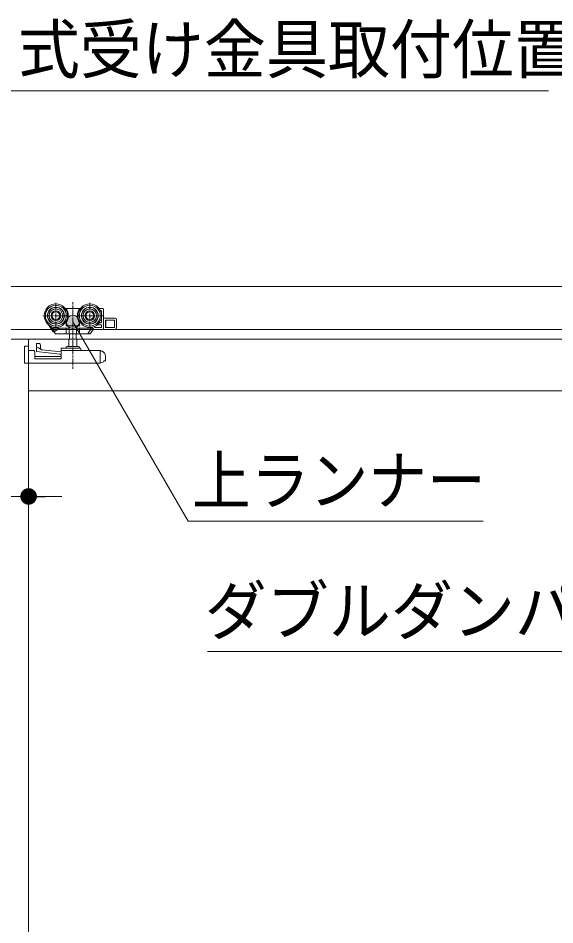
# Model space of a CAD drawing. Units: millimetres, scale not verified. Extents: x -6062 to 6062, y -3045 to 3045.
# Drawn here: x -3296 to -2884, y -89 to 606 of the extents above; entities that cross this region are included whole.
import ezdxf
from ezdxf.enums import TextEntityAlignment as Align

# ---------------------------------------------------------------- set-up
doc = ezdxf.new("R2010")
doc.units = ezdxf.units.MM
doc.header["$LTSCALE"] = 20
doc.header["$PDMODE"] = 32
doc.header["$PDSIZE"] = 10
doc.linetypes.add('USER3', pattern=[2.91, 1.76, -0.4, 0.35, -0.4])
for name, color, linetype, lineweight in [('0-0_2寸法-3', 7, 'Continuous', 15), ('0-2_0', 7, 'Continuous', 25), ('0-4_2寸法-2', 7, 'Continuous', 15), ('0-5_3一般', 7, 'Continuous', 15)]:
    doc.layers.add(name, color=color, linetype=linetype, lineweight=lineweight)
doc.layers.add('0-3_Defpoints', color=7, linetype='Continuous')
doc.styles.add('ＭＳ Ｐゴシック', font='')
doc.styles.get('ＭＳ Ｐゴシック').set_extended_font_data('MS PGothic')

# ---------------------------------------------------------------- blocks, each defined once
blk = doc.blocks.new('_Dot')
at = {"layer": '0-2_0'}
blk.add_line((-10, 0), (-20, 0), dxfattribs=at)
for points in [[(0, 0), (-10, 0), (-9.92, 1.25)], [(0, 0), (-9.92, -1.25), (-10, 0)], [(0, 0), (-9.92, 1.25), (-9.69, 2.49)], [(0, 0), (-9.69, -2.49), (-9.92, -1.25)], [(0, 0), (-9.69, 2.49), (-9.3, 3.68)], [(0, 0), (-9.3, -3.68), (-9.69, -2.49)], [(0, 0), (-9.3, 3.68), (-8.76, 4.82)], [(0, 0), (-8.76, -4.82), (-9.3, -3.68)], [(0, 0), (-8.76, 4.82), (-8.09, 5.88)], [(0, 0), (-8.09, -5.88), (-8.76, -4.82)], [(0, 0), (-8.09, 5.88), (-7.29, 6.85)], [(0, 0), (-7.29, -6.85), (-8.09, -5.88)], [(0, 0), (-7.29, 6.85), (-6.37, 7.71)], [(0, 0), (-6.37, -7.71), (-7.29, -6.85)], [(0, 0), (-6.37, 7.71), (-5.36, 8.44)], [(0, 0), (-5.36, -8.44), (-6.37, -7.71)], [(0, 0), (-5.36, 8.44), (-4.26, 9.05)], [(0, 0), (-4.26, -9.05), (-5.36, -8.44)], [(0, 0), (-4.26, 9.05), (-3.09, 9.51)], [(0, 0), (-3.09, -9.51), (-4.26, -9.05)], [(0, 0), (-3.09, 9.51), (-1.87, 9.82)], [(0, 0), (-1.87, -9.82), (-3.09, -9.51)], [(0, 0), (-1.87, 9.82), (-0.63, 9.98)], [(0, 0), (-0.63, -9.98), (-1.87, -9.82)], [(0, 0), (-0.63, 9.98), (0.63, 9.98)], [(0, 0), (0.63, -9.98), (-0.63, -9.98)], [(0, 0), (0.63, 9.98), (1.87, 9.82)], [(0, 0), (1.87, 9.82), (3.09, 9.51)], [(0, 0), (3.09, 9.51), (4.26, 9.05)], [(0, 0), (4.26, 9.05), (5.36, 8.44)], [(0, 0), (5.36, 8.44), (6.37, 7.71)], [(0, 0), (6.37, 7.71), (7.29, 6.85)], [(0, 0), (7.29, 6.85), (8.09, 5.88)], [(0, 0), (8.09, 5.88), (8.76, 4.82)], [(0, 0), (8.76, 4.82), (9.3, 3.68)], [(0, 0), (9.3, 3.68), (9.69, 2.49)], [(0, 0), (9.69, 2.49), (9.92, 1.25)], [(0, 0), (9.92, 1.25), (10, 0)], [(0, 0), (1.87, -9.82), (0.63, -9.98)], [(0, 0), (3.09, -9.51), (1.87, -9.82)], [(0, 0), (4.26, -9.05), (3.09, -9.51)], [(0, 0), (5.36, -8.44), (4.26, -9.05)], [(0, 0), (6.37, -7.71), (5.36, -8.44)], [(0, 0), (7.29, -6.85), (6.37, -7.71)], [(0, 0), (8.09, -5.88), (7.29, -6.85)], [(0, 0), (8.76, -4.82), (8.09, -5.88)], [(0, 0), (9.3, -3.68), (8.76, -4.82)], [(0, 0), (9.69, -2.49), (9.3, -3.68)], [(0, 0), (9.92, -1.25), (9.69, -2.49)], [(0, 0), (10, 0), (9.92, -1.25)]]:
    blk.add_solid(points, dxfattribs=at)
blk = doc.blocks.new('グループ-13')
at = {"layer": '0-5_3一般'}
for p, q in [((-48256.5, 8000), (-11896.5, 8000)), ((-46550, 8000), (-13770, 8000)), ((-29439.5, 7662), (-29422, 7662)), ((-29422, 7654.4), (-29422, 7659.3)), ((-29422, 7634.4), (-29422, 7654.4)), ((-29222, 7662), (-29204.5, 7662)), ((-29222, 7659.3), (-29222, 7654.4)), ((-29222, 7654.4), (-29222, 7634.4)), ((-28919.5, 7662), (-28862, 7662)), ((-28852, 7352), (-28852, 7652)), ((-28900.8, 7632), (-28894, 7632)), ((-28884, 7622), (-28884, 7578.7)), ((-28884, 7525.2), (-28884, 7452)), ((-28672, 7512), (-28832, 7512)), ((-29687.5, 7406.1), (-29691, 7403.9)), ((-29675.5, 7380.1), (-29691, 7403.9)), ((-29625.6, 7303.3), (-29675.5, 7380.1)), ((-29648.8, 7366.5), (-29665.8, 7392.7)), ((-29431.8, 7452.4), (-29432, 7452.5)), ((-29422, 7398), (-29432, 7398)), ((-29422, 7398), (-29422, 7449.5)), ((-29378.2, 7372), (-29378.2, 7282)), ((-29265.8, 7282), (-29265.8, 7372)), ((-29265.7, 7371.5), (-29265.8, 7372)), ((-29212, 7398), (-29222, 7398)), ((-29212.2, 7452.4), (-29212, 7452.5)), ((-29024.9, 7375.8), (-29027.4, 7372)), ((-28882, 7412), (-28948.9, 7412)), ((-28894, 7442), (-28919.5, 7442)), ((-28818.4, 7372), (-28818.4, 7482)), ((-28652, 7492), (-28652, 7362)), ((-13770, 7340), (-46550, 7340)), ((-29611.7, 7309.4), (-29648.8, 7366.5)), ((-29394, 7362), (-29640.4, 7362)), ((-29634, 7362), (-29600.8, 7310.9)), ((-29625.6, 7303.3), (-29613, 7311.4)), ((-29593.3, 7281.1), (-29611.7, 7309.4)), ((-29601.2, 7311.1), (-29600.8, 7310.9)), ((-29522.2, 7362), (-29600.8, 7310.9)), ((-29420, 7272), (-29576.6, 7272)), ((-29425.9, 7362), (-29425.9, 7282)), ((-29420.3, 7272), (-29420, 7272)), ((-29375.7, 7272), (-29420, 7272)), ((-29393.5, 7362), (-29394, 7362)), ((-29375.9, 7272.1), (-29375.7, 7272)), ((-29268.3, 7272), (-29375.7, 7272)), ((-29371.5, 7272), (-29371.5, 7190)), ((-29272.5, 7190), (-29272.5, 7272)), ((-29268.1, 7272.1), (-29268.3, 7272)), ((-29224, 7272), (-29268.3, 7272)), ((-29039.3, 7362), (-29250, 7362)), ((-29097.8, 7272), (-29224, 7272)), ((-29223.7, 7272), (-29224, 7272)), ((-29218.1, 7362), (-29218.1, 7282)), ((-29097.8, 7272), (-29092.3, 7272)), ((-29033.9, 7362), (-29085.8, 7282)), ((-29011.1, 7342), (-29053.6, 7276.5)), ((-29001.1, 7342), (-29023, 7342)), ((-28852, 7342), (-29001.1, 7342)), ((-28852, 7352), (-28852, 7342)), ((-28852, 7342), (-28672, 7342)), ((-30320, 7190), (-13760, 7190)), ((-30000, -39740), (-30000, 7190)), ((-30000, 7190), (-30000, -39740)), ((-29878, 7124.4), (-29878, 7124.4)), ((-29838, 7124.7), (-29877.6, 7124.7)), ((-29837.6, 7124.7), (-29838, 7124.7)), ((-29825.4, 7118.6), (-29825.7, 7119.2)), ((-29818, 7092), (-29818, 7040.2)), ((-29385, 7190), (-29385, 7080)), ((-29259, 7190), (-29385, 7190)), ((-29259, 7080), (-29259, 7190)), ((-30064, 7074), (-30064, 6860)), ((-30002, 7016), (-30002, 7086)), ((-29922, 7016), (-30002, 7016)), ((-29902, 6888), (-29902, 6996)), ((-29502, 7026), (-29502, 7046)), ((-29502, 7026), (-29502, 7006)), ((-29502, 6888), (-29502, 7006)), ((-29492, 7056), (-29375.3, 7056)), ((-29492, 7016), (-28903.8, 7016)), ((-29410, 7080), (-29234, 7080)), ((-29268.7, 7056), (-29375.3, 7056)), ((-29268.7, 7056), (-29212, 7056)), ((-29202, 7046), (-29202, 7026)), ((-28902, 7006.3), (-28902, 7006)), ((-28902, 7006), (-28902, 6826)), ((-28900.3, 7015.3), (-28892.5, 7012.4)), ((-28882.6, 7008.7), (-28892.5, 7012.4)), ((-28882.6, 7008.7), (-28873.9, 7005.4)), ((-30062, 6826), (-28902, 6826)), ((-29502, 6926), (-29902, 6926)), ((-29502, 6888), (-29902, 6888)), ((-28902, 6826), (-28882.6, 6833.3)), ((-28847.4, 6846.5), (-28882.6, 6833.3)), ((-28847.4, 6860), (-28847.4, 6846.5)), ((-30000, 6400), (-14080, 6400))]:
    blk.add_line(p, q, dxfattribs=at)
at = {"layer": '0-5_3一般', "linetype": 'USER3'}
for p, q in [((-29582, 7750), (-29582, 7354)), ((-29322, 7758.4), (-29322, 6738.4)), ((-29062, 7750), (-29062, 7354)), ((-29384, 7552), (-29780, 7552)), ((-28864, 7552), (-29260, 7552))]:
    blk.add_line(p, q, dxfattribs=at)
at = {"layer": '0-5_3一般'}
for points in [[(-29422, 7659.3), (-29422, 7662), (-29222, 7662), (-29222, 7659.3)], [(-29422, 7449.5), (-29422.3, 7449.6), (-29422.5, 7449.7), (-29422.8, 7449.7), (-29423, 7449.8), (-29423.3, 7449.9), (-29423.5, 7449.9), (-29423.8, 7450), (-29424, 7450.1), (-29424.3, 7450.2), (-29424.5, 7450.2), (-29424.8, 7450.3), (-29425, 7450.4), (-29425.3, 7450.5), (-29425.5, 7450.5), (-29425.8, 7450.6), (-29426, 7450.7), (-29426.3, 7450.8), (-29426.5, 7450.8), (-29426.8, 7450.9), (-29427, 7451), (-29427.3, 7451.1), (-29427.5, 7451.1), (-29427.8, 7451.2), (-29428, 7451.3), (-29428.3, 7451.4), (-29428.5, 7451.4), (-29428.8, 7451.5), (-29429, 7451.6), (-29429.3, 7451.7), (-29429.5, 7451.7), (-29429.8, 7451.8), (-29430, 7451.9), (-29430.3, 7452), (-29430.5, 7452), (-29430.8, 7452.1), (-29431, 7452.2), (-29431.3, 7452.3), (-29431.5, 7452.3), (-29431.8, 7452.4)], [(-29222, 7449.5), (-29222, 7398), (-29422, 7398)], [(-29378.2, 7372), (-29378.3, 7371.5), (-29378.4, 7371), (-29378.5, 7370.5), (-29378.6, 7370.1), (-29378.8, 7369.6), (-29378.9, 7369.2), (-29379.1, 7368.8), (-29379.3, 7368.4), (-29379.6, 7368), (-29379.8, 7367.6), (-29380.1, 7367.2), (-29380.4, 7366.9), (-29380.8, 7366.5), (-29381.1, 7366.2), (-29381.5, 7365.9), (-29381.9, 7365.6), (-29382.4, 7365.3), (-29382.8, 7365), (-29383.3, 7364.8), (-29383.8, 7364.5), (-29384.3, 7364.3), (-29384.8, 7364.1), (-29385.3, 7363.9), (-29385.9, 7363.7), (-29386.4, 7363.5), (-29386.9, 7363.3), (-29387.4, 7363.1), (-29387.9, 7363), (-29388.4, 7362.8), (-29388.9, 7362.7), (-29389.4, 7362.6), (-29389.9, 7362.5), (-29390.4, 7362.4), (-29391, 7362.3), (-29391.5, 7362.2), (-29392, 7362.1), (-29392.5, 7362.1), (-29393, 7362), (-29393.5, 7362)], [(-29250, 7362), (-29250.5, 7362), (-29251, 7362), (-29251.5, 7362.1), (-29252, 7362.1), (-29252.5, 7362.2), (-29253, 7362.3), (-29253.6, 7362.4), (-29254.1, 7362.5), (-29254.6, 7362.6), (-29255.1, 7362.7), (-29255.6, 7362.8), (-29256.1, 7363), (-29256.6, 7363.1), (-29257.1, 7363.3), (-29257.6, 7363.5), (-29258.1, 7363.7), (-29258.7, 7363.9), (-29259.2, 7364.1), (-29259.7, 7364.3), (-29260.2, 7364.5), (-29260.7, 7364.8), (-29261.2, 7365), (-29261.6, 7365.3), (-29262.1, 7365.6), (-29262.5, 7365.9), (-29262.9, 7366.2), (-29263.2, 7366.5), (-29263.6, 7366.9), (-29263.9, 7367.2), (-29264.2, 7367.6), (-29264.4, 7368), (-29264.7, 7368.4), (-29264.9, 7368.8), (-29265.1, 7369.2), (-29265.2, 7369.6), (-29265.4, 7370.1), (-29265.5, 7370.5), (-29265.6, 7371), (-29265.7, 7371.5)], [(-29222, 7449.5), (-29221.7, 7449.6), (-29221.5, 7449.7), (-29221.2, 7449.7), (-29221, 7449.8), (-29220.7, 7449.9), (-29220.5, 7449.9), (-29220.2, 7450), (-29220, 7450.1), (-29219.7, 7450.2), (-29219.5, 7450.2), (-29219.2, 7450.3), (-29219, 7450.4), (-29218.7, 7450.5), (-29218.5, 7450.5), (-29218.2, 7450.6), (-29218, 7450.7), (-29217.7, 7450.8), (-29217.5, 7450.8), (-29217.2, 7450.9), (-29217, 7451), (-29216.7, 7451.1), (-29216.5, 7451.1), (-29216.2, 7451.2), (-29216, 7451.3), (-29215.7, 7451.4), (-29215.5, 7451.4), (-29215.2, 7451.5), (-29215, 7451.6), (-29214.7, 7451.7), (-29214.5, 7451.7), (-29214.2, 7451.8), (-29214, 7451.9), (-29213.7, 7452), (-29213.5, 7452), (-29213.2, 7452.1), (-29213, 7452.2), (-29212.7, 7452.3), (-29212.5, 7452.3), (-29212.2, 7452.4)], [(-29011.1, 7352), (-29011.1, 7362), (-29033.9, 7362), (-29027.4, 7372)], [(-28978.2, 7392.7), (-28991.6, 7372), (-28882, 7372), (-28882, 7412)], [(-29611.7, 7309.4), (-29611.9, 7309.7), (-29612, 7310), (-29612.1, 7310.2), (-29612.2, 7310.5), (-29612.2, 7310.7), (-29612.2, 7311), (-29612.2, 7311.2), (-29612.2, 7311.4), (-29612.1, 7311.5), (-29612, 7311.7), (-29611.8, 7311.8), (-29611.6, 7312), (-29611.4, 7312.1), (-29611.1, 7312.2), (-29610.8, 7312.2), (-29610.5, 7312.3), (-29610.2, 7312.3), (-29609.8, 7312.4), (-29609.4, 7312.4), (-29608.9, 7312.4), (-29608.5, 7312.3), (-29608, 7312.3), (-29607.5, 7312.3), (-29607.1, 7312.2), (-29606.7, 7312.2), (-29606.2, 7312.1), (-29605.8, 7312.1), (-29605.4, 7312), (-29605, 7312), (-29604.6, 7311.9), (-29604.2, 7311.8), (-29603.8, 7311.8), (-29603.4, 7311.7), (-29603, 7311.6), (-29602.6, 7311.5), (-29602.2, 7311.4), (-29601.9, 7311.3), (-29601.5, 7311.2), (-29601.2, 7311.1)], [(-29425.9, 7282), (-29425.9, 7281.7), (-29425.9, 7281.3), (-29425.8, 7281), (-29425.8, 7280.7), (-29425.7, 7280.4), (-29425.7, 7280.1), (-29425.6, 7279.8), (-29425.6, 7279.4), (-29425.5, 7279.1), (-29425.4, 7278.8), (-29425.4, 7278.5), (-29425.3, 7278.2), (-29425.2, 7277.9), (-29425.1, 7277.6), (-29425, 7277.3), (-29424.9, 7276.9), (-29424.8, 7276.6), (-29424.7, 7276.3), (-29424.6, 7276), (-29424.4, 7275.7), (-29424.3, 7275.4), (-29424.2, 7275.1), (-29424, 7274.8), (-29423.8, 7274.6), (-29423.7, 7274.3), (-29423.5, 7274.1), (-29423.3, 7273.8), (-29423.1, 7273.6), (-29422.9, 7273.4), (-29422.7, 7273.2), (-29422.5, 7273), (-29422.2, 7272.9), (-29422, 7272.7), (-29421.7, 7272.6), (-29421.5, 7272.4), (-29421.2, 7272.3), (-29420.9, 7272.2), (-29420.6, 7272.1), (-29420.3, 7272)], [(-29378.2, 7282), (-29378.2, 7281.7), (-29378.2, 7281.4), (-29378.2, 7281.2), (-29378.2, 7280.9), (-29378.2, 7280.6), (-29378.2, 7280.3), (-29378.2, 7280.1), (-29378.2, 7279.8), (-29378.2, 7279.5), (-29378.2, 7279.2), (-29378.2, 7278.9), (-29378.2, 7278.7), (-29378.2, 7278.4), (-29378.2, 7278.1), (-29378.1, 7277.8), (-29378.1, 7277.5), (-29378.1, 7277.2), (-29378.1, 7276.9), (-29378.1, 7276.7), (-29378.1, 7276.4), (-29378.1, 7276.1), (-29378.1, 7275.8), (-29378, 7275.5), (-29378, 7275.3), (-29377.9, 7275), (-29377.9, 7274.7), (-29377.8, 7274.5), (-29377.7, 7274.3), (-29377.6, 7274), (-29377.5, 7273.8), (-29377.3, 7273.6), (-29377.2, 7273.4), (-29377, 7273.2), (-29376.9, 7273), (-29376.7, 7272.8), (-29376.5, 7272.6), (-29376.3, 7272.4), (-29376.1, 7272.3), (-29375.9, 7272.1)], [(-29265.8, 7282), (-29265.8, 7281.7), (-29265.8, 7281.4), (-29265.8, 7281.2), (-29265.8, 7280.9), (-29265.8, 7280.6), (-29265.8, 7280.3), (-29265.8, 7280.1), (-29265.8, 7279.8), (-29265.8, 7279.5), (-29265.8, 7279.2), (-29265.8, 7278.9), (-29265.8, 7278.7), (-29265.8, 7278.4), (-29265.8, 7278.1), (-29265.9, 7277.8), (-29265.9, 7277.5), (-29265.9, 7277.2), (-29265.9, 7276.9), (-29265.9, 7276.7), (-29265.9, 7276.4), (-29265.9, 7276.1), (-29265.9, 7275.8), (-29266, 7275.5), (-29266, 7275.3), (-29266.1, 7275), (-29266.1, 7274.7), (-29266.2, 7274.5), (-29266.3, 7274.3), (-29266.4, 7274), (-29266.5, 7273.8), (-29266.7, 7273.6), (-29266.8, 7273.4), (-29267, 7273.2), (-29267.1, 7273), (-29267.3, 7272.8), (-29267.5, 7272.6), (-29267.7, 7272.4), (-29267.9, 7272.3), (-29268.1, 7272.1)], [(-29218.1, 7282), (-29218.1, 7281.7), (-29218.1, 7281.3), (-29218.2, 7281), (-29218.2, 7280.7), (-29218.3, 7280.4), (-29218.3, 7280.1), (-29218.4, 7279.8), (-29218.4, 7279.4), (-29218.5, 7279.1), (-29218.6, 7278.8), (-29218.6, 7278.5), (-29218.7, 7278.2), (-29218.8, 7277.9), (-29218.9, 7277.6), (-29219, 7277.3), (-29219.1, 7276.9), (-29219.2, 7276.6), (-29219.3, 7276.3), (-29219.4, 7276), (-29219.6, 7275.7), (-29219.7, 7275.4), (-29219.8, 7275.1), (-29220, 7274.8), (-29220.2, 7274.6), (-29220.3, 7274.3), (-29220.5, 7274.1), (-29220.7, 7273.8), (-29220.9, 7273.6), (-29221.1, 7273.4), (-29221.3, 7273.2), (-29221.5, 7273), (-29221.8, 7272.9), (-29222, 7272.7), (-29222.3, 7272.6), (-29222.5, 7272.4), (-29222.8, 7272.3), (-29223.1, 7272.2), (-29223.4, 7272.1), (-29223.7, 7272)], [(-29062, 7272), (-29092.3, 7272), (-29085.8, 7282)], [(-46560, -39740), (-46560, 7190), (-30000, 7190)], [(-29877.6, 7124.7), (-29877.7, 7124.7), (-29877.7, 7124.7), (-29877.7, 7124.7), (-29877.7, 7124.7), (-29877.7, 7124.7), (-29877.7, 7124.7), (-29877.7, 7124.7), (-29877.7, 7124.7), (-29877.8, 7124.7), (-29877.8, 7124.7), (-29877.8, 7124.7), (-29877.8, 7124.6), (-29877.8, 7124.6), (-29877.8, 7124.6), (-29877.8, 7124.6), (-29877.8, 7124.6), (-29877.8, 7124.6), (-29877.9, 7124.6), (-29877.9, 7124.6), (-29877.9, 7124.6), (-29877.9, 7124.6), (-29877.9, 7124.6), (-29877.9, 7124.6), (-29877.9, 7124.6), (-29877.9, 7124.6), (-29877.9, 7124.5), (-29877.9, 7124.5), (-29877.9, 7124.5), (-29878, 7124.5), (-29878, 7124.5), (-29878, 7124.5), (-29878, 7124.5), (-29878, 7124.5), (-29878, 7124.5), (-29878, 7124.4), (-29878, 7124.4), (-29878, 7124.4), (-29878, 7124.4), (-29878, 7124.4)], [(-29878, 7062.3), (-29878, 7116), (-29878, 7122.8), (-29878, 7124.4)], [(-29825.8, 7119.2), (-29825.9, 7119.5), (-29826.1, 7119.8), (-29826.3, 7120.1), (-29826.5, 7120.4), (-29826.7, 7120.6), (-29826.9, 7120.9), (-29827.1, 7121.1), (-29827.3, 7121.4), (-29827.6, 7121.6), (-29827.8, 7121.8), (-29828.1, 7122), (-29828.3, 7122.2), (-29828.6, 7122.4), (-29828.9, 7122.6), (-29829.2, 7122.8), (-29829.5, 7122.9), (-29829.9, 7123.1), (-29830.2, 7123.2), (-29830.5, 7123.3), (-29830.9, 7123.4), (-29831.3, 7123.5), (-29831.6, 7123.6), (-29832, 7123.7), (-29832.3, 7123.8), (-29832.7, 7123.9), (-29833, 7124), (-29833.4, 7124.1), (-29833.8, 7124.2), (-29834.1, 7124.2), (-29834.5, 7124.3), (-29834.8, 7124.3), (-29835.2, 7124.4), (-29835.5, 7124.5), (-29835.9, 7124.5), (-29836.2, 7124.5), (-29836.6, 7124.6), (-29836.9, 7124.6), (-29837.3, 7124.6), (-29837.6, 7124.7)], [(-29818.1, 7092.1), (-29818.1, 7092.8), (-29818.2, 7093.5), (-29818.2, 7094.2), (-29818.2, 7094.9), (-29818.3, 7095.6), (-29818.3, 7096.3), (-29818.4, 7097), (-29818.4, 7097.8), (-29818.5, 7098.5), (-29818.6, 7099.2), (-29818.7, 7099.9), (-29818.8, 7100.6), (-29819, 7101.3), (-29819.1, 7102), (-29819.3, 7102.7), (-29819.4, 7103.4), (-29819.6, 7104), (-29819.8, 7104.7), (-29819.9, 7105.4), (-29820.1, 7106.1), (-29820.3, 7106.8), (-29820.6, 7107.5), (-29820.8, 7108.2), (-29821, 7108.9), (-29821.3, 7109.5), (-29821.5, 7110.2), (-29821.7, 7110.9), (-29822, 7111.5), (-29822.3, 7112.2), (-29822.6, 7112.8), (-29822.8, 7113.5), (-29823.1, 7114.1), (-29823.4, 7114.8), (-29823.7, 7115.4), (-29824.1, 7116.1), (-29824.4, 7116.7), (-29824.7, 7117.3), (-29825, 7118), (-29825.4, 7118.6)], [(-30064, 7074), (-30064, 7084), (-30062, 7084)], [(-30062, 6826), (-30062, 7086), (-30002, 7086)], [(-29519.9, 6963.7), (-29878, 7002), (-29878, 7062.3), (-29848, 7059.1)], [(-29848, 7059.1), (-29798, 7027.6), (-29502, 6996)], [(-28892.5, 7012.4), (-28892.8, 7012.3), (-28893.1, 7012.2), (-28893.4, 7012.1), (-28893.7, 7012), (-28894, 7012), (-28894.3, 7011.8), (-28894.6, 7011.7), (-28894.9, 7011.6), (-28895.2, 7011.5), (-28895.5, 7011.4), (-28895.8, 7011.3), (-28896.1, 7011.2), (-28896.4, 7011.1), (-28896.7, 7011), (-28897, 7010.9), (-28897.3, 7010.7), (-28897.6, 7010.6), (-28897.9, 7010.5), (-28898.2, 7010.4), (-28898.5, 7010.2), (-28898.8, 7010.1), (-28899.1, 7010), (-28899.4, 7009.8), (-28899.6, 7009.7), (-28899.9, 7009.5), (-28900.1, 7009.3), (-28900.4, 7009.2), (-28900.6, 7009), (-28900.8, 7008.8), (-28900.9, 7008.5), (-28901.1, 7008.3), (-28901.3, 7008.1), (-28901.4, 7007.9), (-28901.5, 7007.6), (-28901.6, 7007.4), (-28901.7, 7007.1), (-28901.8, 7006.8), (-28901.9, 7006.6), (-28902, 7006.3)], [(-30064, 6860), (-30063.4, 6853.7), (-30062, 6848.8)], [(-28822, 6930.5), (-28822, 6860), (-28847.4, 6860)]]:
    blk.add_lwpolyline(points, dxfattribs=at)
blk.add_lwpolyline([(-28682, 7372), (-28682, 7482), (-28822, 7482), (-28822, 7372)], close=True, dxfattribs=at)
for centre, radius in [((-29582, 7552), 180), ((-29582, 7552), 160), ((-29582, 7552), 130), ((-29582, 7552), 126), ((-29582, 7552), 104), ((-29062, 7552), 180), ((-29062, 7552), 160), ((-29062, 7552), 130), ((-29062, 7552), 126), ((-29062, 7552), 104), ((-29582, 7552), 74), ((-29582, 7552), 60), ((-29062, 7552), 74), ((-29062, 7552), 60)]:
    blk.add_circle(centre, radius, dxfattribs=at)
for centre, radius, start, end in [((-29582, 7552), 190, 327.3631, 32.6369), ((-29062, 7552), 190, 147.3631, 212.6369), ((-28862, 7652), 10, 0, 90), ((-28894, 7622), 10, 0, 90), ((-28832, 7532), 20, 180, 270), ((-28672, 7492), 20, 0, 90), ((-28904, 7462), 20, 270, 0), ((-28894, 7452), 10, 270, 0), ((-29640.4, 7372), 10, 213, 270), ((-29576.6, 7292), 20, 213, 270), ((-29097.8, 7282), 10, 270, 327), ((-29062, 7282), 10, 270, 327), ((-29039.3, 7372), 10, 270, 327), ((-29001.1, 7352), 10, 180, 270), ((-28672, 7362), 20, 270, 0), ((-29922, 6996), 20, 0, 90), ((-29522, 6943.8), 20, 0, 83.89836), ((-29492, 7046), 10, 90, 180), ((-29492, 7006), 10, 90, 180), ((-29410, 7068), 12, 90, 180), ((-29410, 7068), 12, 180, 270), ((-29234, 7068), 12, 0, 90), ((-29234, 7068), 12, 270, 0), ((-29212, 7046), 10, 0, 90), ((-29192, 7026), 10, 180, 270), ((-28903.8, 7006), 10, 69.44395, 90), ((-28902, 6930.5), 80, 0, 69.44395)]:
    blk.add_arc(centre, radius, start, end, dxfattribs=at)

msp = doc.modelspace()

# ---------------------------------------------------------------- hatches: boundary and pattern name
at = {"layer": '0-0_2寸法-3'}
msp.add_hatch(color=256, dxfattribs=at).paths.add_polyline_path([(-3248.59, 372.84, 1), (-3258.61, 372.84, 1)])

# ---------------------------------------------------------------- linework, layer by layer
for points in [[(-3582.5, 391.8), (-3491.17, 550), (-2889.24, 550)], [(-2939.44, 220), (-3165.36, 220), (-3253.6, 372.84)], [(-3150.57, 120), (-2521.73, 120), (-2667.98, 373.3)]]:
    msp.add_lwpolyline(points, dxfattribs=at)
msp.add_circle((-3253.6, 372.84), 5.01, dxfattribs=at)
at = {"layer": '0-3_Defpoints'}
msp.add_point((-3287.5, 239), dxfattribs=at)
at = {"layer": '0-4_2寸法-2'}
for p, q in [((-3287.5, 259), (-3287.3, 259)), ((-3303.5, 239), (-3287.5, 239)), ((-3274.79, 239), (-3262.08, 239))]:
    msp.add_line(p, q, dxfattribs=at)

# ---------------------------------------------------------------- block references
at = {"layer": '0-4_2寸法-2', "xscale": 0.6356201, "yscale": 0.6356201, "rotation": 180}
msp.add_blockref('_Dot', (-3287.5, 239), dxfattribs=at)
at = {"layer": '0-5_3一般', "xscale": 0.05, "yscale": 0.05}
msp.add_blockref('グループ-13', (-1787.5, 0), dxfattribs=at)

# ---------------------------------------------------------------- texts
at = {"layer": '0-0_2寸法-3', "style": 'ＭＳ Ｐゴシック'}
for s, height, width, p in [('スライド式受け金具取付位置', 36.66, 0.95, (-3485.76, 552.54)), ('上ランナー', 36.66, 0.9, (-3162.33, 221.97)), ('ダブルダンパー付上ランナー', 36.69, 0.95, (-3152.67, 121.97))]:
    msp.add_text(s, height=height, dxfattribs=dict(at, width=width)).set_placement(p, align=Align.BOTTOM_LEFT)

doc.saveas('drawing.dxf')
